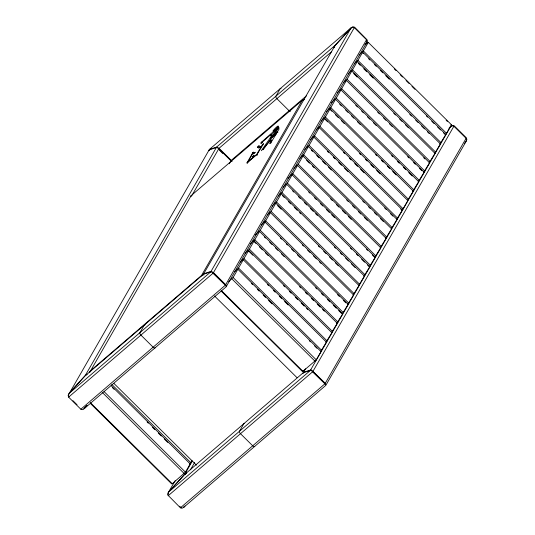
<?xml version="1.0" encoding="UTF-8"?>
<svg xmlns="http://www.w3.org/2000/svg" width="535" height="535" viewBox="0 0 535 535"><rect width="100%" height="100%" fill="white"/><g stroke="black" fill="none" stroke-linecap="round" stroke-linejoin="round"><path stroke-width="0.8" d="M89.733 372.293L191.129 195.649L302.228 100.299L304.161 99.704M269.734 143.273L271.238 142.129L277.692 131.51L270.449 137.582L261.347 150.723L271.004 139.722L269.988 143.527M270.817 143.173L271.499 140.605M89.833 372.019L90.388 370.842L201.494 275.492L202.772 275.278M68.393 394.964L209.118 149.92L216.341 147.546L217.424 147.78L218.768 148.763L191.684 195.857M168.311 492.481L168.05 494.554M333.94 47.782L335.164 45.328L351.067 27.853L352.926 26.75L354.585 27.178L367.217 39.978L366.957 42.051L273.305 204.745M334.201 47.314L334.535 46.237M366.689 42.519L367.023 41.442L366.529 39.737L354.317 27.646L352.659 27.218L350.806 28.322L334.897 45.796L203.594 273.96L203.942 274.977M247.939 162.185L253.57 152.047L252.707 152.783L246.909 163.021L257.215 154.174L263.508 143.801M278.989 127.798L278.454 127.27L277.805 127.664L261.682 142.056L260.839 143.313L270.77 134.68L271.686 135.422L271.706 136.606M69.356 392.971L85.266 375.496L216.341 147.546M229.308 163.75L230.98 160.848L218.461 148.476M247.799 162.092L256.7 154.454L262.491 144.39L263.354 143.648M201.876 275.866L201.494 275.492L302.228 100.299L304.161 99.456M203.822 273.746L211.044 271.372L350.806 28.322M272.89 205.467L226.305 286.479L226.499 285.83L225.683 284.673L213.472 272.589L354.317 27.646M225.683 284.673L366.529 39.737M228.719 281.557L233.099 277.498L237.848 269.239L321.027 351.589L316.272 359.854L302.542 371.638L221.136 291.04M234.771 271.579L238.53 268.062L243.278 259.803L326.45 342.153L320.458 351.776L321.027 351.589M240.202 262.143L243.953 258.619L248.708 250.36L331.881 332.716L325.889 342.34L326.45 342.153M245.003 253.242L249.384 249.183L254.132 240.924L337.304 323.274L331.312 332.897L331.881 332.716M250.427 243.799L254.814 239.74L259.562 231.481L342.734 313.838L336.742 323.461L337.304 323.274M255.228 234.898L260.237 230.304L264.986 222.045L348.165 304.395L342.173 314.018L342.734 313.838M261.287 224.921L265.668 220.861L270.416 212.602L353.588 294.959L347.596 304.582L348.165 304.395M267.339 214.943L271.091 211.425L275.846 203.166L359.018 285.516L353.026 295.146L353.588 294.959M272.141 206.049L276.521 201.989L281.27 193.73L364.442 276.08L358.865 285.249M278.193 196.071L281.952 192.547L286.7 184.287L369.872 266.637L363.88 276.267L364.442 276.08M282.995 187.17L287.375 183.11L292.123 174.851L375.303 257.201L369.31 266.825L367.538 265.072M287.797 178.269L292.805 173.668L297.554 165.409L380.726 247.765L374.734 257.388L375.303 257.201M293.849 168.291L298.236 164.232L302.984 155.973L386.156 238.322L380.164 247.946L380.726 247.765M299.908 158.313L303.659 154.789L308.407 146.53L391.587 228.886L385.595 238.51L386.156 238.322M304.709 149.412L309.09 145.353L313.838 137.094L397.01 219.444L391.433 228.612M310.761 139.434L314.513 135.91L319.268 127.651L402.44 210.008L396.448 219.631L397.01 219.444M316.192 129.992L319.943 126.474L324.691 118.215L407.864 200.565L403.116 208.824L401.872 210.195L400.695 209.024M320.987 121.097L325.374 117.038L330.122 108.779L413.294 191.129L407.302 200.752L407.864 200.565M326.417 111.654L330.797 107.595L335.545 99.336L418.724 181.686L412.732 191.316L413.294 191.129M331.218 102.753L336.227 98.159L340.976 89.9L424.148 172.25L418.156 181.873L418.724 181.686M337.271 92.776L341.651 88.716L346.406 80.457L429.578 162.814L423.586 172.437L424.148 172.25M343.33 82.798L347.081 79.28L351.829 71.021L435.002 153.371L429.01 162.994L429.578 162.814M348.131 73.897L352.511 69.838L357.26 61.578L440.432 143.935L434.855 153.104M354.183 63.919L357.935 60.401L362.683 52.142L445.862 134.492L439.87 144.116L440.432 143.935M358.958 55.038L363.365 50.959L368.287 42.399L451.46 124.755L446.538 133.315L445.294 134.68L443.528 132.927M310.347 370.447L168.665 492.039L184.575 474.558L303.124 372.821L310.347 370.447L311.43 370.675L324.986 383.749L325.835 385.34L183.933 507.147L182.074 508.25L180.415 507.822L167.783 495.022L168.043 492.949L175.172 480.718M90.288 403.337L171.695 483.934L172.257 483.747L185.431 472.144L190.179 463.885L111.133 385.621M190.179 463.885L189.611 464.072L192.045 460.642M168.933 491.571L184.842 474.09L192.259 461.19M190.44 469.797L194.606 462.548M302.542 371.638L303.332 370.26M303.205 372.995L305.458 368.755M310.621 369.966L450.383 126.915L452.236 125.812L453.901 126.24L466.105 138.331L466.607 140.036L466.273 141.113L326.109 384.866L325.26 383.267L311.711 370.2L310.621 369.966L303.399 372.34M313.049 371.183L453.901 126.24M325.26 383.267L466.105 138.331M69.089 393.439L68.132 395.425L68.627 397.137L80.838 409.228L82.497 409.656L83.513 409.248L226.251 286.74L225.402 285.148L211.853 272.081L210.763 271.847L203.541 274.221L84.998 375.965L69.089 393.439L210.763 271.847M465.911 141.561L466.868 139.575L466.373 137.863L454.161 125.772L452.503 125.344L451.486 125.752L449.005 128.26M263.26 149.713L263.996 148.663M264.364 148.135L271.212 138.338L276.428 133.763M364.97 44.632L366.067 43.429M86.81 405.67L83.774 408.78M84.349 408.553L87.091 405.537M449.286 128.119L450.383 126.915M464.547 143.233L465.644 142.029M183.933 507.147L185.03 505.943M351.067 27.853L209.392 149.446L209.519 150.676M209.118 149.92L208.924 150.576M203.541 274.221L203.353 274.876M303.124 372.821L302.93 373.47M270.971 135.194L278.989 128.106M270.924 134.666L270.971 136.592L277.872 130.814L278.942 129.51L278.474 127.297M209.392 149.446L216.615 147.071L335.164 45.328M216.615 147.071L219.042 148.282L331.687 51.607M365.191 44.759L368.287 42.399M219.042 148.282L231.254 160.373L306.548 95.752M274.783 134.218L276.047 133.135M271.72 137.321L273.887 135.676M274.609 135.054L275.331 134.432M68.627 397.137L213.197 273.064M80.838 409.228L225.402 285.148M168.204 495.731L312.774 371.658M180.415 507.822L324.986 383.749M85.266 375.496L87.118 374.393M184.842 474.09L186.695 472.993M184.575 474.558L186.427 473.455M183.358 507.381L184.194 506.678M271.312 135.576L271.686 135.422M362.683 52.142L362.121 52.33L363.305 53.493M356.691 61.766L357.26 61.578M351.268 71.209L351.829 71.021M345.837 80.645L346.406 80.457M340.414 90.081L340.976 89.9M334.984 99.523L335.545 99.336M330.122 108.779L329.553 108.959L331.914 111.3M324.691 118.215L324.13 118.402L327.667 121.906M318.7 127.838L319.268 127.651M313.276 137.281L313.838 137.094M307.846 146.717L308.407 146.53M302.415 156.16L302.984 155.973M296.992 165.596L297.554 165.409M291.562 175.032L292.123 174.851M450.898 124.936L451.46 124.755M286.131 184.475L286.7 184.287M445.294 134.68L445.862 134.492M280.708 193.911L281.27 193.73M275.278 203.353L275.846 203.166M434.44 153.558L435.002 153.371M269.854 212.79L270.416 212.602M264.424 222.232L264.986 222.045M258.993 231.668L259.562 231.481M254.132 240.924L253.57 241.111L255.931 243.445M248.708 250.36L248.14 250.547L252.861 255.222M242.716 259.983L243.278 259.803M401.872 210.195L402.44 210.008M237.286 269.426L237.848 269.239M369.31 266.825L369.872 266.637M358.45 285.703L359.018 285.516M211.044 271.372L213.472 272.589M201.494 275.492L201.962 275.786M181.385 507.755L179.519 506.204M394.268 68.868L396.04 70.62M400.167 74.706L402.527 77.047M406.065 80.551L409.014 83.473M411.963 86.389L414.913 89.312M446.177 120.268L447.36 121.432M363.365 50.959L446.538 133.315M368.608 58.75L369.792 59.92M374.507 64.595L376.279 66.347M380.412 70.433L382.766 72.767M385.715 75.689L389.259 79.193M426.422 115.988L427.599 117.158M431.732 121.244L434.086 123.585M437.63 127.089L440.579 130.005M357.935 60.401L441.114 142.751M358.463 63.518L360.236 65.27M363.773 68.774L366.722 71.697M369.672 74.612L373.209 78.117M409.783 114.329L411.555 116.082M415.682 120.174L418.042 122.508M421.58 126.013L424.529 128.935M427.478 131.851L429.251 133.603M352.511 69.838L435.684 152.194M353.628 73.542L357.166 77.047M393.74 113.26L395.505 115.012M399.638 119.098L401.999 121.432M405.537 124.936L408.486 127.858M347.081 79.28L430.254 161.63M377.69 112.183L379.462 113.935M383.595 118.021L385.949 120.362M389.493 123.866L392.443 126.782M423.707 157.738L424.884 158.908M341.651 88.716L424.83 171.073M355.748 105.268L357.52 107.02M361.647 111.106L363.419 112.865M367.545 116.951L369.906 119.285M373.443 122.789L376.393 125.712M407.657 156.668L408.84 157.832M413.555 162.506L415.327 164.258M419.453 168.344L421.814 170.685M336.227 98.159L419.4 180.509M339.705 104.198L341.47 105.95M345.603 110.036L347.964 112.37M351.502 115.874L353.862 118.215M357.4 121.719L360.349 124.635M391.613 155.591L392.79 156.762M397.512 161.43L399.284 163.182M403.41 167.274L405.771 169.608M408.72 172.531L412.258 176.035M330.797 107.595L413.97 189.945M335.452 114.804L338.408 117.72M341.357 120.642L344.306 123.565M375.57 154.515L376.747 155.685M381.468 160.36L383.234 162.112M387.367 166.198L389.727 168.538M392.677 171.454L396.214 174.958M325.374 117.038L408.546 199.388M359.52 153.445L360.704 154.615M365.418 159.283L367.191 161.035M370.728 164.539L373.677 167.462M376.627 170.384L380.164 173.888M302.228 100.299L302.609 100.68M319.943 126.474L403.116 208.824M343.477 152.368L344.654 153.538M349.375 158.213L351.147 159.965M354.685 163.469L357.634 166.385M360.583 169.307L364.121 172.812M314.513 135.91L397.692 218.267M327.433 151.298L328.61 152.462M333.332 157.136L335.097 158.888M338.635 162.393L341.584 165.315M344.54 168.231L348.078 171.735M384.652 207.948L386.417 209.7M390.55 213.793L392.911 216.127M309.09 145.353L392.262 227.703M311.383 150.221L312.567 151.392M316.693 155.478L319.054 157.812M322.592 161.316L325.541 164.238M328.49 167.161L331.439 170.083M362.703 201.033L364.475 202.785M368.602 206.878L370.374 208.63M374.5 212.716L376.861 215.05M380.398 218.554L383.348 221.477M277.645 127.805L278.414 128.56M303.659 154.789L386.832 237.145M306.548 160.246L309.498 163.168M312.447 166.084L314.212 167.836M346.66 199.963L348.425 201.715M352.558 205.801L354.919 208.135M358.457 211.639L360.817 213.98M364.355 217.484L367.304 220.4M277.605 131.73L277.986 132.105M277.03 131.864L277.538 132.366M273.204 130.734L273.967 131.49A3.671 0.542 -45.3 0 1 274.174 131.162M271.673 136.157L272.054 136.539M271.579 136.445L272.342 137.201M270.115 135.174L270.496 135.549M298.236 164.232L381.408 246.582M270.195 137.91L270.957 138.665M271.031 139.836L271.793 140.591M330.617 198.886L332.382 200.638M336.515 204.724L338.869 207.065M342.413 210.569L345.363 213.492M348.312 216.407L351.261 219.33M261.782 141.962L262.391 142.571M292.805 173.668L375.978 256.024M261.107 142.731L261.561 143.179M262.491 144.39L262.952 144.838M308.668 191.971L309.845 193.142M314.567 197.816L316.339 199.568M320.465 203.654L322.826 205.988M326.363 209.493L329.313 212.415M331.673 214.749L334.622 217.671M366.475 249.21L367.659 250.38M372.373 255.048L374.146 256.8M262.926 149.238L263.307 149.613M287.375 183.11L370.554 265.46M256.733 154.401L257.114 154.775M256.492 154.662L257.128 155.297M292.625 190.901L293.802 192.065M298.523 196.74L300.289 198.492M304.422 202.578L306.782 204.918M310.32 208.423L313.269 211.338M315.63 213.679L317.395 215.431M350.432 248.133L351.609 249.303M356.33 253.978L358.102 255.73M361.64 259.234L364.589 262.157M252.707 152.783L253.316 153.391M281.952 192.547L365.124 274.896M282.473 195.663L284.245 197.415M288.378 201.508L290.732 203.842M294.277 207.346L297.226 210.268M299.58 212.602L300.764 213.773M334.388 247.063L335.565 248.233M340.287 252.901L342.052 254.653M345.597 258.158L348.546 261.08M351.495 264.002L355.033 267.507M246.949 162.794L247.458 163.302M276.521 201.989L359.694 284.339M277.638 205.687L281.176 209.192M318.338 245.986L319.522 247.157M323.648 251.243L326.009 253.583M329.547 257.088L332.496 260.003M335.445 262.926L338.394 265.848M219.343 150.108L222.834 153.558M271.091 211.425L354.27 293.775M302.295 244.916L303.472 246.08M307.605 250.173L309.966 252.507M313.503 256.011L316.452 258.933M319.402 261.849L321.174 263.601M265.668 220.861L348.84 303.218M280.353 238.001L281.53 239.165M286.252 243.84L287.429 245.01M291.562 249.096L293.916 251.43M297.46 254.934L300.409 257.857M337.572 294.651L339.337 296.403M343.47 300.496L345.831 302.83M260.237 230.304L343.41 312.654M264.303 236.925L265.487 238.095M269.613 242.181L271.974 244.515M275.512 248.019L277.872 250.36M281.41 253.864L284.359 256.787M315.623 287.736L316.807 288.907M321.522 293.581L323.294 295.333M327.42 299.419L329.781 301.753M333.318 305.258L336.274 308.18M338.628 310.514L341.577 313.436M254.814 239.74L337.986 322.097M259.468 246.949L262.417 249.872M265.367 252.787L268.316 255.71M299.58 286.666L300.757 287.83M305.478 292.505L307.25 294.257M311.377 298.343L313.737 300.683M317.275 304.188L320.224 307.103M322.585 309.444L324.357 311.196M249.384 249.183L332.556 331.533M283.537 285.59L284.714 286.76M289.435 291.428L291.2 293.18M295.333 297.273L297.694 299.607M301.232 303.111L304.181 306.033M306.542 308.367L307.719 309.538M243.953 258.619L327.132 340.976M267.487 284.52L268.67 285.683M273.385 290.358L275.157 292.11M279.283 296.196L281.644 298.537M284.593 301.452L288.131 304.957M238.53 268.062L321.702 350.412M251.443 283.443L252.62 284.613M257.342 289.281L259.114 291.033M263.24 295.126L265.601 297.46M268.55 300.382L272.088 303.887M309.25 340.681L310.434 341.852M314.56 345.938L316.921 348.272M233.099 277.498L316.272 359.854M231.856 278.862L315.035 361.219M212.883 272.776L225.095 284.867M312.467 371.377L324.671 383.461M221.109 290.271L303.104 371.451M214.482 295.942L297.052 377.697M113.881 383.388L196.445 465.136M111.815 384.444L190.855 462.708M112.337 387.561L114.109 389.313M147.145 422.021L148.322 423.192M152.448 427.278L154.809 429.612M158.347 433.116L161.302 436.038M164.252 438.961L167.789 442.465M90.388 370.842L90.776 371.216M104.024 391.546L185.431 472.144M102.192 392.329L184.187 473.515M90.268 402.567L172.257 483.747M72.961 400.702L77.033 404.728M231.254 160.373L232.07 161.53M230.98 160.848L231.474 161.43M68.473 395.96L68.895 396.669M191.229 196.024L191.089 195.649L190.701 196.706M278.347 128.025A3.671 0.542 -45.3 0 1 275.953 130.58M275.492 130.988A3.671 0.542 -45.3 0 1 273.8 131.931M274.475 130.754A3.671 0.542 -45.3 0 1 277.331 127.791M278.167 127.129A3.671 0.542 -45.3 0 1 278.521 126.902M290.318 111.534A2.173 1.043 49.4 0 1 289.081 110.745L276.876 98.654A2.173 1.043 49.4 0 1 275.886 96.2L280.233 88.649A2.173 1.043 49.4 0 1 281.062 88.422M254.767 446.351A2.173 1.043 49.4 0 1 252.701 445.782L240.489 433.698A2.173 1.043 49.4 0 1 239.506 431.243L243.846 423.687A2.173 1.043 49.4 0 1 244.174 423.446M155.19 347.757A2.173 1.043 49.4 0 1 153.117 347.188L140.912 335.097A2.173 1.043 49.4 0 1 139.929 332.643L144.269 325.093A2.173 1.043 49.4 0 1 145.099 324.865M252.279 157.029L253.998 155.451L252.279 157.029M253.423 153.866L255.141 152.281L253.423 153.866M257.362 147.312L259.08 145.734L257.362 147.312M258.646 147.948L260.364 146.369L258.646 147.948M274.381 130.52A3.671 0.542 -45.3 0 0 278.26 126.093A3.671 0.542 -45.3 0 0 274.301 129.289A3.671 0.542 -45.3 0 0 274.381 130.52"/></g></svg>
